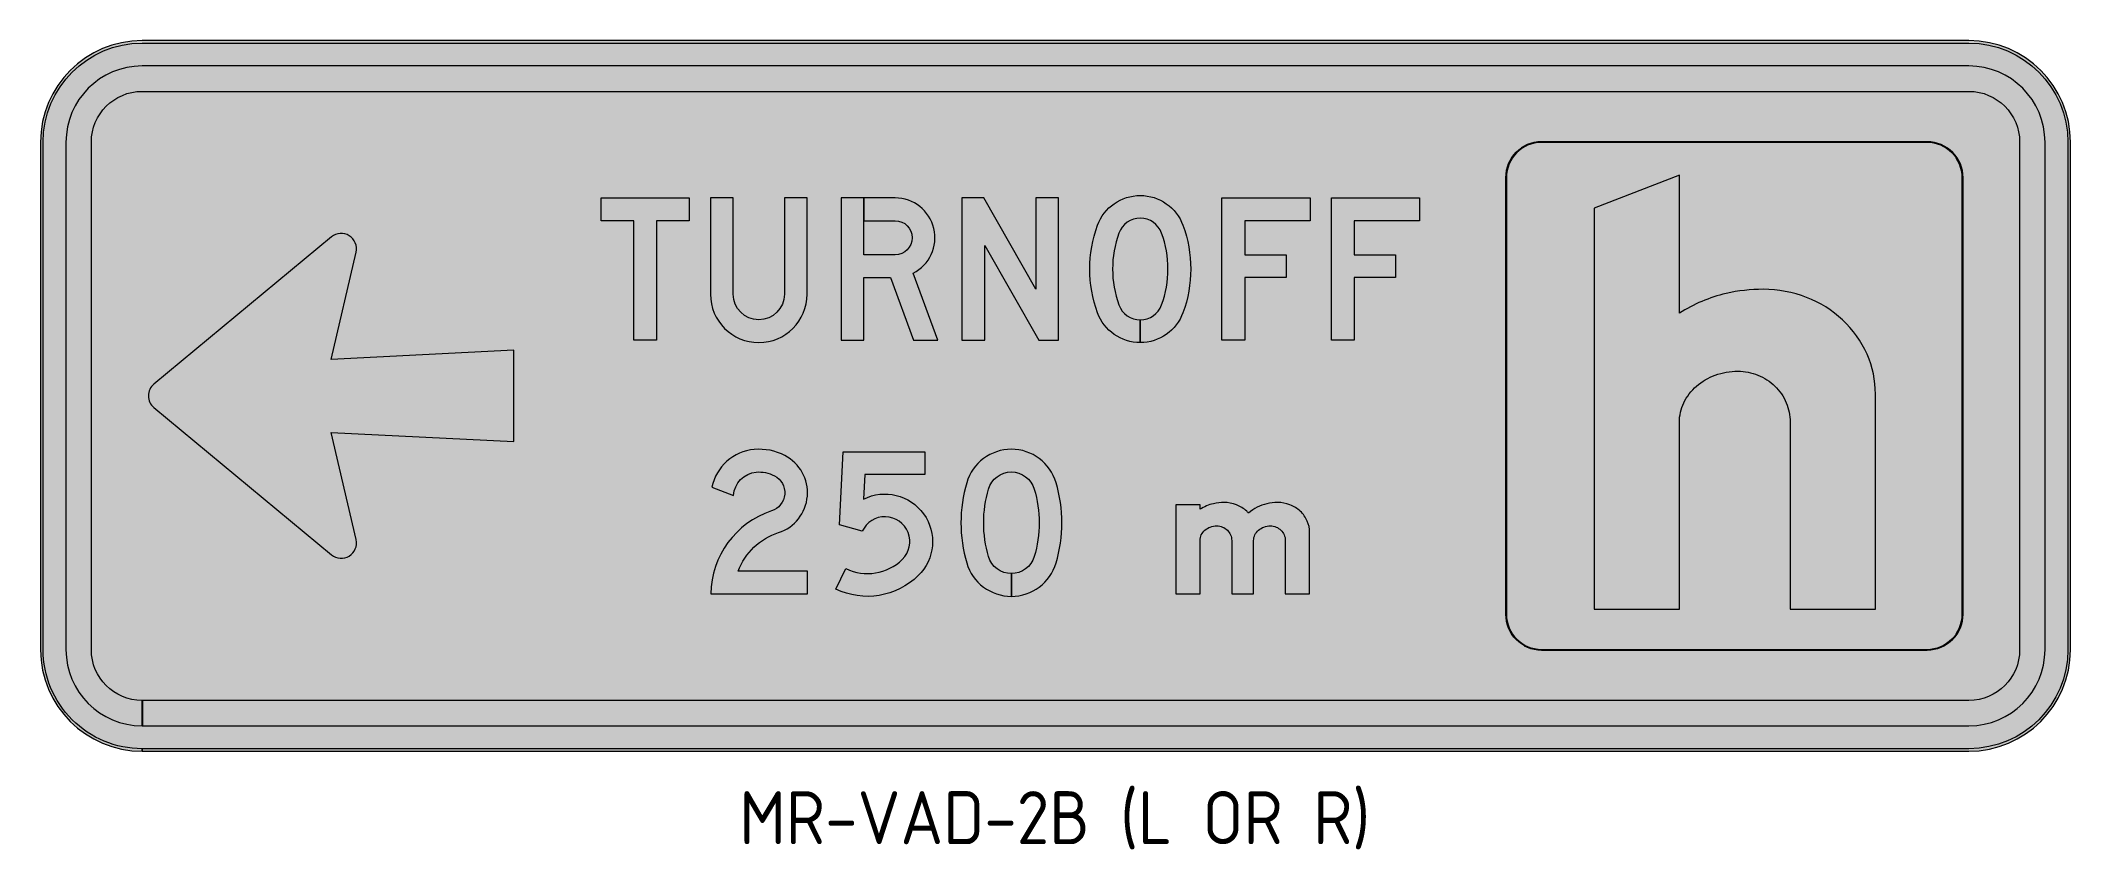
# Model space of a CAD drawing. Header units: millimetres. Extents: x 1191 to 1325, y 2259 to 2312.
import ezdxf

# ---------------------------------------------------------------- set-up
doc = ezdxf.new("R2010")
doc.units = ezdxf.units.MM
for name, color, linetype in [('DIM', 1, 'Continuous'), ('L18', 4, 'Continuous'), ('TBLK50', 7, 'Continuous')]:
    doc.layers.add(name, color=color, linetype=linetype)
doc.layers.add('GSCOLORFILL', color=7, linetype='Continuous', lineweight=0)
doc.layers.add('GSOUTLINE', color=3, linetype='Continuous', lineweight=0)
doc.layers.get('GSOUTLINE').off()
doc.styles.add('T35', font='isocp2.shx', dxfattribs={"height": 3.5})

# ---------------------------------------------------------------- blocks, each defined once
blk = doc.blocks.new('*U21')
at = {"layer": 'GSCOLORFILL', "true_color": 0x603311, "transparency": 33554687}
for points in [[(-899.9999999999999, -350), (900, -350, 0.414213562373095), (1000, -250), (1000, 250, 0.414213562373095), (900, 350), (-900, 350, 0.414213562373095), (-1000, 250), (-1000, -250, 0.414213562373095)], [(-899.9749999999999, -350), (900, -350, 0.414213562373095), (1000, -250), (1000, 250, 0.414213562373095), (900, 350), (-900, 350, 0.414213562373095), (-1000, 250), (-1000, -250, 0.414213562373095), (-900.0000000000001, -350), (-899.9999999999999, -347.5, -0.414213562373095), (-997.4999999999999, -250), (-997.4999999999998, 250, -0.414213562373095), (-899.9999999999998, 347.5), (900, 347.5, -0.414213562373095), (997.5, 250), (997.5, -250, -0.414213562373095), (900, -347.5), (-899.975, -347.5)]]:
    blk.add_hatch(color=48, dxfattribs=at).paths.add_polyline_path(points)
at = {"layer": 'GSCOLORFILL', "true_color": 0xf5f5f5, "transparency": 33554687}
blk.add_hatch(color=7, dxfattribs=at).paths.add_polyline_path([(-899.7499999999999, -325), (900, -325, 0.414213562373095), (975, -250), (975, 250, 0.414213562373095), (900, 325), (-900, 325, 0.414213562373095), (-975, 250), (-975.0000000000001, -250, 0.414213562373095), (-900.0000000000001, -325), (-899.9999999999999, -300, -0.414213562373095), (-949.9999999999999, -250), (-949.9999999999998, 250, -0.414213562373095), (-899.9999999999998, 300), (900, 300, -0.414213562373095), (950, 250), (950, -250, -0.414213562373095), (900, -300), (-899.75, -300)])
at = {"layer": 'GSCOLORFILL', "color": 48, "linetype": 'Continuous', "true_color": 0x603311, "transparency": 33554687}
for points in [[(-899.9999999999999, -350), (900, -350, 0.414213562373095), (1000, -250), (1000, 250, 0.414213562373095), (900, 350), (-900, 350, 0.414213562373095), (-1000, 250), (-1000, -250, 0.414213562373095), (-900.0000000000001, -350)], [(-899.9749999999999, -350), (900, -350, 0.414213562373095), (1000, -250), (1000, 250, 0.414213562373095), (900, 350), (-900, 350, 0.414213562373095), (-1000, 250), (-1000, -250, 0.414213562373095), (-900.0000000000001, -350), (-899.9999999999999, -347.5, -0.414213562373095), (-997.4999999999999, -250), (-997.4999999999998, 250, -0.414213562373095), (-899.9999999999998, 347.5), (900, 347.5, -0.414213562373095), (997.5, 250), (997.5, -250, -0.414213562373095), (900, -347.5), (-899.975, -347.5), (-899.9749999999999, -350)]]:
    blk.add_lwpolyline(points, format="xyb", close=True, dxfattribs=at).dxf.unprotected_set("ltscale", 0)
at = {"layer": 'GSCOLORFILL', "color": 7, "linetype": 'Continuous', "true_color": 0xf5f5f5, "transparency": 33554687}
blk.add_lwpolyline([(-899.7499999999999, -325), (900, -325, 0.414213562373095), (975, -250), (975, 250, 0.414213562373095), (900, 325), (-900, 325, 0.414213562373095), (-975, 250), (-975.0000000000001, -250, 0.414213562373095), (-900.0000000000001, -325), (-899.9999999999999, -300, -0.414213562373095), (-949.9999999999999, -250), (-949.9999999999998, 250, -0.414213562373095), (-899.9999999999998, 300), (900, 300, -0.414213562373095), (950, 250), (950, -250, -0.414213562373095), (900, -300), (-899.75, -300), (-899.7499999999999, -325)], format="xyb", close=True, dxfattribs=at).dxf.unprotected_set("ltscale", 0)
blk = doc.blocks.new('*U1')
at = {"layer": 'GSCOLORFILL', "transparency": 33554687}
blk.add_hatch(color=0, dxfattribs=at).paths.add_polyline_path([(45, -360), (36, -180), (141.5955459976533, -204.608548625579), (144.4407592587438, -204.9895713678984), (147.3064541945764, -204.8216149271367), (150.0876773794512, -204.1108305525444), (152.6825690873945, -202.8832500642272), (154.9960938103822, -201.1838324618191), (156.9435208458951, -199.0748173427165), (158.4535274805063, -196.6334454344075), (159.4708111182728, -193.9491297242903), (159.9581146871466, -191.1201807917337), (159.8975911447683, -188.250206274065), (159.2914571098814, -185.4443163327092), (158.1619116807219, -182.8052740907747), (156.5503234135834, -180.4297320287451), (11.55032341358343, -5.42973202874515), (9.69878347381853, -3.557377960974833), (7.54835246390973, -2.037655494449012), (5.165301027753484, -0.9173984898851586), (2.62306856070113, -0.2311303301213457), (9.18485099360515e-16, 0), (-2.623068560701128, -0.2311303301213457), (-5.165301027753483, -0.9173984898851586), (-7.548352463909728, -2.037655494449012), (-9.698783473818526, -3.557377960974833), (-11.55032341358343, -5.42973202874515), (-156.5503234135834, -180.4297320287451), (-158.1619116807219, -182.8052740907747), (-159.2914571098814, -185.4443163327092), (-159.8975911447683, -188.250206274065), (-159.9581146871466, -191.1201807917337), (-159.4708111182728, -193.9491297242903), (-158.4535274805063, -196.6334454344075), (-156.9435208458951, -199.0748173427165), (-154.9960938103822, -201.1838324618191), (-152.6825690873945, -202.8832500642272), (-150.0876773794512, -204.1108305525444), (-147.3064541945764, -204.8216149271367), (-144.4407592587438, -204.9895713678984), (-141.5955459976533, -204.608548625579), (-36, -180), (-45, -360)], flags=16)
at = {"layer": 'GSCOLORFILL', "color": 0, "linetype": 'Continuous', "transparency": 33554687}
blk.add_lwpolyline([(45, -360), (36, -180), (141.5955459976533, -204.608548625579, 0.7183251225266898), (156.5503234135834, -180.4297320287452), (11.55032341358343, -5.42973202874515, 0.4700935059844012), (-11.55032341358343, -5.42973202874515), (-156.5503234135834, -180.4297320287451, 0.7183251225266898), (-141.5955459976533, -204.608548625579), (-36, -180), (-45, -360), (45, -360)], format="xyb", close=True, dxfattribs=at).dxf.unprotected_set("ltscale", 0)
blk = doc.blocks.new('*U4')
at = {"layer": 'GSCOLORFILL', "linetype": 'Continuous'}
blk.add_hatch(color=0, dxfattribs=at).paths.add_polyline_path([(124, 200), (124, 168), (78, 168), (78, 0), (46, 0), (46, 168), (0, 168), (0, 200)])
at = {"layer": 'GSCOLORFILL', "color": 0}
blk.add_lwpolyline([(124, 200), (124, 168), (78, 168), (78, 0), (46, 0), (46, 168), (0, 168), (0, 200)], close=True, dxfattribs=at)
blk = doc.blocks.new('*U5')
at = {"layer": 'GSCOLORFILL', "linetype": 'Continuous'}
blk.add_hatch(color=0, dxfattribs=at).paths.add_polyline_path([(32, 200), (0, 200), (0, 64.50000000000003, 1), (136, 64.50000000000001), (136, 200), (104, 200), (104, 64.5, -1), (32, 64.5)])
at = {"layer": 'GSCOLORFILL', "color": 0}
blk.add_lwpolyline([(0, 200), (0, 64.50000000000001, 0.9999999999999999), (136, 64.5), (136, 200), (104, 200), (104, 64.5, -0.9999999999999999), (32, 64.5), (32, 200)], format="xyb", close=True, dxfattribs=at)
blk = doc.blocks.new('*U6')
at = {"layer": 'GSCOLORFILL'}
h = blk.add_hatch(color=0, dxfattribs=at)
edge = h.paths.add_edge_path()
edge.add_line((32.005, 200.0000000000001), (32.005, 168))
edge.add_line((32.005, 168), (75.95926078043158, 168))
edge.add_arc((75.95926078043156, 144), 24, -90, 90, ccw=False)
edge.add_line((75.95926078043158, 120), (32, 120))
edge.add_line((32, 120), (32, 200.0000000000001))
edge.add_line((32, 200.0000000000001), (0, 200.0000000000001))
edge.add_line((0, 200.0000000000001), (0, 0))
edge.add_line((0, 0), (32, 0))
edge.add_line((32, 0), (32, 87.99999999999999))
edge.add_line((32, 87.99999999999999), (69.56177767763825, 87.99999999999989))
edge.add_line((69.56177767763825, 87.99999999999989), (101.9068749928872, -1.13686837721616e-13))
edge.add_line((101.9068749928872, -1.13686837721616e-13), (136.0000005012898, 0))
edge.add_line((136.0000005012898, 0), (101.4069289715749, 94.11597266024452))
edge.add_arc((75.95926078043153, 144), 56.00000000000001, 297.0277924266878, 449.9999999999999)
edge.add_line((75.95926078043158, 200), (32.005, 200.0000000000001))
at = {"layer": 'GSCOLORFILL', "color": 0}
blk.add_lwpolyline([(32.005, 200.0000000000001), (32.005, 168), (75.95926078043158, 168, -0.9999999999999997), (75.95926078043158, 120), (32, 120), (32, 200.0000000000001), (0, 200.0000000000001), (0, 0), (32, 0), (32, 87.99999999999999), (69.56177767763825, 87.99999999999989), (101.9068749928872, -1.13686837721616e-13), (136.0000005012898, 0), (101.4069289715749, 94.11597266024452, 0.7881398215037695), (75.95926078043158, 200)], format="xyb", close=True, dxfattribs=at)
blk = doc.blocks.new('*U7')
at = {"layer": 'GSCOLORFILL', "linetype": 'Continuous'}
blk.add_hatch(color=0, dxfattribs=at).paths.add_polyline_path([(104, 71.49806198638845), (30.57032113507904, 200), (0, 200), (0, 1.4210854715202e-14), (32, 0), (32, 133), (108, 0), (136, 0), (136, 200), (104, 200)])
at = {"layer": 'GSCOLORFILL', "color": 0}
blk.add_lwpolyline([(136, 0), (136, 200), (104, 200), (104, 71.49806198638845), (30.57032113507904, 200), (0, 200), (0, 0), (32, 0), (32, 133), (108, 0)], close=True, dxfattribs=at)
blk = doc.blocks.new('*U8')
at = {"layer": 'GSCOLORFILL', "linetype": 'Continuous'}
blk.add_hatch(color=0, dxfattribs=at).paths.add_polyline_path([(101.0512661177567, 49.50357309305572, -0.3147395270879069), (71.00999999999999, 28.5000015625), (71.00999999999999, -3.49999921875002, 0.3147824596861237), (131.1025322355135, 38.50714618611153, 0.1772151898734179), (131.1025322355134, 161.4928538138885, 0.698924731182795), (10.89746776448661, 161.4928538138885, 0.1772151898734181), (10.89746776448658, 38.50714618611148, 0.3148253933391205), (71, -3.5), (71, 28.49999999999997, -0.3148253933391202), (40.94873388224332, 49.50357309305575, -0.1772151898734181), (40.94873388224336, 150.4964269069442, -0.6989247311827949), (101.0512661177567, 150.4964269069442, -0.177215189873418)])
at = {"layer": 'GSCOLORFILL', "color": 0}
blk.add_lwpolyline([(71, -3.500000000000014, -0.3148253933391205), (10.89746776448658, 38.50714618611151, -0.1772151898734181), (10.89746776448658, 161.4928538138885, -0.6989247311827952), (131.1025322355134, 161.4928538138885, -0.1772151898734181), (131.1025322355134, 38.50714618611145, -0.3147824596861233), (71.00999999999999, -3.499999218750009), (71.00999999999999, 28.50000156250001, 0.3147395270879066), (101.0512661177567, 49.50357309305571, 0.1772151898734181), (101.0512661177567, 150.4964269069442, 0.6989247311827952), (40.94873388224335, 150.4964269069442, 0.1772151898734181), (40.94873388224329, 49.50357309305573, 0.3148253933391204), (71, 28.49999999999998)], format="xyb", close=True, dxfattribs=at)
blk = doc.blocks.new('*U9')
at = {"layer": 'GSCOLORFILL', "linetype": 'Continuous'}
blk.add_hatch(color=0, dxfattribs=at).paths.add_polyline_path([(124, 200), (124, 168), (32, 168), (32, 120), (90.15557582658448, 120), (90.15557582658454, 88), (32, 88), (32, 0), (0, 0), (0, 200)])
at = {"layer": 'GSCOLORFILL', "color": 0}
blk.add_lwpolyline([(124, 200), (124, 168), (32, 168), (32, 120), (90.15557582658448, 120), (90.15557582658454, 88), (32, 88), (32, 0), (0, 0), (0, 200)], close=True, dxfattribs=at)
blk = doc.blocks.new('*U10')
at = {"layer": 'GSCOLORFILL', "linetype": 'Continuous'}
blk.add_hatch(color=0, dxfattribs=at).paths.add_polyline_path([(124, 200), (124, 168), (32, 168), (32, 120), (90.15557582658448, 120), (90.15557582658454, 88), (32, 88), (32, 0), (0, 0), (0, 200)])
at = {"layer": 'GSCOLORFILL', "color": 0}
blk.add_lwpolyline([(124, 200), (124, 168), (32, 168), (32, 120), (90.15557582658448, 120), (90.15557582658454, 88), (32, 88), (32, 0), (0, 0), (0, 200)], close=True, dxfattribs=at)
blk = doc.blocks.new('*U3')
at = {"layer": 'GSOUTLINE', "color": 7}
for name, p, xscale, yscale, zscale in [('*U4', (0, 0), 0.7, 0.7, 0.7), ('*U5', (107.8, 0), 0.7, 0.7, 0.7), ('*U6', (236.6, 0), 0.6999999974198317, 0.6999999974198317, 0.6999999974198317), ('*U7', (355.6, 0), 0.7, 0.7, 0.7), ('*U8', (481.6, 0), 0.7, 0.7, 0.7), ('*U9', (611.8, 0), 0.7, 0.7, 0.7), ('*U10', (719.5999999999999, 0), 0.7, 0.7, 0.7)]:
    blk.add_blockref(name, p, dxfattribs=dict(at, xscale=xscale, yscale=yscale, zscale=zscale))
blk = doc.blocks.new('*U2')
at = {"layer": 'GSOUTLINE'}
blk.add_blockref('*U3', (-403.1999999999999, 0), dxfattribs=at)
blk = doc.blocks.new('*U13')
at = {"layer": 'GSCOLORFILL', "linetype": 'Continuous'}
blk.add_hatch(color=0, dxfattribs=at).paths.add_polyline_path([(85.40397351026898, 116.6400592512891, 0.3215558229968101), (1.4210854715202e-14, 0), (136, 0), (136, 32), (38.19745288356728, 32.00000000000003, -0.2249236436928298), (95.3671667522128, 86.23060702391473, 0.6642443621290728), (104.2307692307691, 194.6389356678199, 0.1426548275663092), (61.17391304347787, 203.202650446529, 0.3314406107362854), (1.383142700450222, 150), (32.05900737621891, 138.4879496274376, -0.3723137363179005), (63.95652173913045, 171.3238630033579, -0.1426548275663086), (89.46153846153842, 166.2510892809378, -0.6642631802062219)])
at = {"layer": 'GSCOLORFILL', "color": 0}
blk.add_lwpolyline([(136, 32), (38.19745288356728, 32.00000000000004, -0.224917167142398), (95.36501050073713, 86.22990071213329, 0.6642582186119577), (104.2307692307693, 194.6389356678198, 0.1426548275663089), (61.17391304347825, 203.202650446529, 0.331440610736287), (1.383142700450207, 150), (32.05900737621891, 138.4879496274376, -0.3723137363179003), (63.95652173913044, 171.3238630033579, -0.1426548275663089), (89.46153846153845, 166.2510892809378, -0.6642631802097567), (85.4039735100173, 116.6400592512067, 0.3215558229962209), (0, -5.10702591327572e-15), (136, 0)], format="xyb", close=True, dxfattribs=at)
blk = doc.blocks.new('*U14')
at = {"layer": 'GSCOLORFILL', "linetype": 'Continuous'}
blk.add_hatch(color=0, dxfattribs=at).paths.add_polyline_path([(125, 168), (125, 200), (9.999999999999993, 199.9999999999999), (4.999999999999993, 96.99999999999996), (37.14485912760703, 87.99999999999997, -1.203547563418727), (93.49489742783173, 48.49999999999993, -0.3166660884940702), (13.96238512068027, 35.51474449779084), (7.105427357601002e-15, 6.721484839638094, 0.3166660884940699), (115.8902322189921, 25.64285714285694, 0.8569226158588216), (38.80019576012944, 133.3077906620324), (40.48428359206963, 168)])
at = {"layer": 'GSCOLORFILL', "color": 0}
blk.add_lwpolyline([(13.96238512068027, 35.51474449779082, 0.3166660884940702), (93.49489742783175, 48.49999999999994, 1.203547563418726), (37.14485912760705, 87.99999999999997), (5, 96.99999999999997), (10, 199.9999999999999), (125, 200), (125, 168), (40.48428359206963, 168), (38.80019576012944, 133.3077906620324, -0.8569226158588199), (115.8902322189922, 25.64285714285705, -0.3166660884940702), (0, 6.721484839638066)], format="xyb", close=True, dxfattribs=at)
blk = doc.blocks.new('*U15')
at = {"layer": 'GSCOLORFILL', "linetype": 'Continuous'}
blk.add_hatch(color=0, dxfattribs=at).paths.add_polyline_path([(103.1627060194774, 147.4403013110111, -0.1441241685144124), (103.1627060194774, 52.55969868898882, -0.3325609583701591), (71.00999999999999, 28.50000149132637), (71.00999999999999, -3.499999236958075, 0.3326014003804789), (133.8603643089016, 43.52345082022484, 0.1441241685144123), (133.8603643089016, 156.4765491797751, 0.7480620155038771), (8.139635691098391, 156.4765491797751, 0.1441241685144123), (8.13963569109842, 43.52345082022481, 0.3326437735382905), (71, -3.5), (71, 28.49999999999997, -0.3326437735382907), (38.83729398052262, 52.55969868898882, -0.1441241685144125), (38.83729398052265, 147.4403013110112, -0.7480620155038773)])
at = {"layer": 'GSCOLORFILL', "color": 0}
blk.add_lwpolyline([(71, 28.49999999999998, -0.3326437735382907), (38.83729398052265, 52.55969868898885, -0.1441241685144124), (38.83729398052265, 147.4403013110111, -0.7480620155038762), (103.1627060194774, 147.4403013110111, -0.1441241685144126), (103.1627060194774, 52.55969868898882, -0.3325609583701591), (71.00999999999999, 28.50000149132637), (71.00999999999999, -3.499999236958104, 0.3326014003804788), (133.8603643089016, 43.52345082022479, 0.1441241685144125), (133.8603643089016, 156.4765491797751, 0.7480620155038759), (8.13963569109842, 156.4765491797751, 0.1441241685144123), (8.13963569109842, 43.52345082022484, 0.3326437735382906), (71, -3.5)], format="xyb", close=True, dxfattribs=at)
blk = doc.blocks.new('*U12')
at = {"layer": 'GSOUTLINE', "color": 7}
for name, p, xscale, yscale, zscale in [('*U13', (0, 0), 0.6999999999999997, 0.6999999999999997, 0.6999999999999997), ('*U14', (123.2, 0), 0.7000000000000001, 0.7000000000000001, 0.7000000000000001), ('*U15', (246.4, 0), 0.7, 0.7, 0.7)]:
    blk.add_blockref(name, p, dxfattribs=dict(at, xscale=xscale, yscale=yscale, zscale=zscale))
blk = doc.blocks.new('*U17')
at = {"layer": 'GSCOLORFILL', "linetype": 'Continuous'}
h = blk.add_hatch(color=0, dxfattribs=at)
edge = h.paths.add_edge_path()
edge.add_arc((155.7153296264924, 86.99511755650809), 24.5282097319339, 45.82979570204179, 68.0808265539651, ccw=False)
edge.add_arc((156.1420760110529, 87.43440733147503), 23.9157654625298, 23.092845889367595, 45.82979570204162, ccw=False)
edge.add_arc((156.8060842686133, 87.7175328658991), 23.19391573138671, 0, 23.09284588936822, ccw=False)
edge.add_line((180, 87.7175328658991), (180, 0))
edge.add_line((180, 0), (220, 0))
edge.add_line((220, 0), (220, 100.8830320548367))
edge.add_arc((174.0753468275611, 100.8830320548367), 45.92465317243887, 0, 23.93171822373219)
edge.add_arc((170.8242551602883, 99.44019281717675), 49.48153131130478, 23.93171822373218, 46.97501240943499)
edge.add_arc((168.730439071099, 97.19681228199977), 52.55021540077355, 46.97501240943522, 68.8635846861375)
edge.add_arc((167.3745328426901, 93.68953779756492), 56.31046220243508, 68.86358468613724, 90)
edge.add_arc((167.3745328426902, 69.99478146240631), 80.00521853759369, 90.00000000000007, 102.6042796135857)
edge.add_arc((166.6926525247094, 78.0285138763368), 72.0245107674768, 103.4695365311015, 130.8206849945816)
edge.add_arc((82.82425516028852, 99.44019281717684), 49.48153131130454, 41.97494773133587, 46.97501240943514)
edge.add_arc((80.73043907109901, 97.19681228199977), 52.55021540077354, 46.97501240943524, 68.86358468613751)
edge.add_arc((79.37453284269009, 93.68953779756492), 56.31046220243508, 68.86358468613724, 90)
edge.add_arc((79.37453284269016, 69.99478146240604), 80.00521853759396, 90.00000000000006, 102.6042796135857)
edge.add_arc((78.69265252470946, 78.02851387633706), 72.02451076747658, 103.4695365311017, 122.4942570075609)
edge.add_line((40, 138.7772487758923), (40, 146))
edge.add_line((40, 146), (0, 146))
edge.add_line((0, 146), (0, 0))
edge.add_line((0, 0), (40, 0))
edge.add_line((40, 0), (40, 87.71753286589909))
edge.add_arc((60.83417894850335, 87.71753286589907), 20.83417894850335, 154.5282720028093, 180, ccw=False)
edge.add_arc((64.03048830144328, 86.19490705822676), 24.37462847220526, 131.0076349936262, 154.5282720028096, ccw=False)
edge.add_arc((66.09710507856302, 83.81817613339862), 27.52419269484101, 109.80736038530819, 131.0076349936262, ccw=False)
edge.add_arc((67.43949500252643, 80.0910470400427), 31.48569518587881, 89.99999999999977, 109.8073603853079, ccw=False)
edge.add_arc((67.43949500252666, 86.30962031839456), 25.26712190752694, 68.08082655396498, 90.00000000000028, ccw=False)
edge.add_arc((67.71532962649229, 86.99511755650809), 24.52820973193397, 45.82979570204162, 68.08082655396481, ccw=False)
edge.add_arc((68.1420760110529, 87.43440733147501), 23.91576546252978, 23.09284588936771, 45.82979570204168, ccw=False)
edge.add_arc((68.80608426861329, 87.7175328658991), 23.19391573138671, 0, 23.09284588936822, ccw=False)
edge.add_line((92, 87.7175328658991), (92, 0))
edge.add_line((92, 0), (128, 0))
edge.add_line((128, 0), (128, 87.71753286589909))
edge.add_arc((148.8341789485033, 87.71753286589919), 20.83417894850334, 154.5282720028097, 180.0000000000003, ccw=False)
edge.add_arc((152.0304883014433, 86.19490705822646), 24.37462847220541, 131.0076349936256, 154.528272002809, ccw=False)
edge.add_arc((154.0971050785631, 83.81817613339872), 27.52419269484096, 109.80736038530841, 131.0076349936264, ccw=False)
edge.add_arc((155.4394950025264, 80.09104704004267), 31.48569518587882, 89.99999999999977, 109.8073603853079, ccw=False)
edge.add_arc((155.4394950025266, 86.30962031839454), 25.26712190752696, 68.08082655396493, 90.00000000000011, ccw=False)
at = {"layer": 'GSCOLORFILL', "color": 0}
blk.add_lwpolyline([(164.8716674585635, 109.7502169884754, -0.09739464939670292), (172.8063946356061, 104.5885415981205, -0.0995354279343683), (178.1414826297246, 96.81470296034922, -0.1011039461656411), (180, 87.7175328658991), (180, 0), (220, 0), (220, 100.8830320548367, 0.1048030179721755), (216.0518361595565, 119.5122594239381, 0.1008855307406954), (204.5863575327339, 135.6139731601839, 0.09579836817007242), (187.6795049501371, 146.2116879931507, 0.09248737428302214), (167.3745328426901, 150, 0.05505205982243612), (149.9161032513398, 148.0719114650645, 0.1199117204326835), (119.6106725914451, 132.5337183696518, 0.02182035996796309), (116.5863575327339, 135.6139731601839, 0.09579836817007242), (99.67950495013713, 146.2116879931507, 0.09248737428302214), (79.37453284269009, 150, 0.05505205982243612), (61.91610325133973, 148.0719114650645, 0.08320220139569866), (40, 138.7772487758923), (40, 146), (0, 146), (0, 0), (40, 0), (40, 87.71753286589909, -0.1116012735434615), (42.02513207801013, 96.67759805996153, -0.102989975481698), (48.03684201390564, 104.5885415981205, -0.09276840372104522), (56.77029056251172, 109.7139617844638, -0.08664174293623021), (67.43949500252654, 111.5767422259215, -0.09593311806680128), (76.87166745856348, 109.7502169884755, -0.09739464939670292), (84.80639463560613, 104.5885415981205, -0.0995354279343683), (90.14148262972458, 96.81470296034922, -0.1011039461656411), (92, 87.7175328658991), (92, 0), (128, 0), (128, 87.71753286589909, -0.1116012735434615), (130.0251320780101, 96.67759805996153, -0.102989975481698), (136.0368420139057, 104.5885415981205, -0.09276840372104506), (144.7702905625117, 109.7139617844638, -0.08664174293623021), (155.4394950025265, 111.5767422259215, -0.09593311806680128)], format="xyb", close=True, dxfattribs=at)
blk = doc.blocks.new('*U16')
at = {"layer": 'GSOUTLINE', "color": 7, "xscale": 0.6, "yscale": 0.6, "zscale": 0.6}
blk.add_blockref('*U17', (0, 0), dxfattribs=at)
blk = doc.blocks.new('*U11')
at = {"layer": 'GSOUTLINE'}
for name, p in [('*U12', (0, 0)), ('*U16', (458, 0))]:
    blk.add_blockref(name, p, dxfattribs=at)
blk = doc.blocks.new('*U30')
at = {"layer": 'GSCOLORFILL', "transparency": 33554687}
blk.add_hatch(color=7, dxfattribs=at).paths.add_polyline_path([(-190, -250), (190, -250, 0.414213562373095), (225, -215), (225, 215, 0.414213562373095), (190, 250), (-190, 250, 0.414213562373095), (-225, 215), (-225, -215, 0.414213562373095)])
at = {"layer": 'GSCOLORFILL', "color": 7, "linetype": 'Continuous', "transparency": 33554687}
blk.add_lwpolyline([(-190, -250), (190, -250, 0.414213562373095), (225, -215), (225, 215, 0.414213562373095), (190, 250), (-190, 250, 0.414213562373095), (-225, 215), (-225, -215, 0.414213562373095), (-190, -250)], format="xyb", close=True, dxfattribs=at).dxf.unprotected_set("ltscale", 0)
blk.add_lwpolyline([(-190, -250), (190, -250, 0.414213562373095), (225, -215), (225, 215, 0.414213562373095), (190, 250), (-190, 250, 0.414213562373095), (-225, 215), (-225, -215, 0.414213562373095), (-190, -250)], format="xyb", close=True, dxfattribs=at).dxf.unprotected_set("ltscale", 0)
blk = doc.blocks.new('*U28')
at = {"layer": 'GSCOLORFILL', "linetype": 'Continuous'}
h = blk.add_hatch(color=0, dxfattribs=at)
edge = h.paths.add_edge_path()
edge.add_arc((82.82425516028832, 99.44019281717665), 49.48153131130479, 23.9317182237323, 46.97501240943514)
edge.add_arc((80.730439071099, 97.19681228199994), 52.55021540077338, 46.97501240943514, 68.86358468613743)
edge.add_arc((79.37453284269009, 93.68953779756492), 56.31046220243508, 68.86358468613724, 90)
edge.add_arc((79.37453284269014, 69.99478146240578), 80.00521853759422, 90.00000000000001, 102.6042796135857)
edge.add_arc((78.6926525247095, 78.02851387633707), 72.02451076747658, 103.4695365311018, 122.494257007561)
edge.add_line((40, 138.7772487758923), (40, 203.5))
edge.add_line((40, 203.5), (0, 188.061048935149))
edge.add_line((0, 188.061048935149), (0, 0))
edge.add_line((0, 0), (40, 0))
edge.add_line((40, 0), (40, 87.71753286589909))
edge.add_arc((60.83417894850334, 87.71753286589907), 20.83417894850335, 154.5282720028093, 180, ccw=False)
edge.add_arc((64.03048830144326, 86.19490705822675), 24.37462847220523, 131.0076349936261, 154.5282720028095, ccw=False)
edge.add_arc((66.09710507856306, 83.81817613339858), 27.52419269484105, 109.80736038530819, 131.0076349936261, ccw=False)
edge.add_arc((67.43949500252654, 80.09104704004268), 31.48569518587884, 89.99999999999989, 109.8073603853081, ccw=False)
edge.add_arc((67.43949500252654, 86.30962031839455), 25.26712190752697, 68.08082655396481, 90, ccw=False)
edge.add_arc((67.7153296264924, 86.99511755650812), 24.52820973193387, 45.82979570204179, 68.0808265539651, ccw=False)
edge.add_arc((68.1420760110529, 87.43440733147506), 23.91576546252974, 23.092845889367595, 45.82979570204168, ccw=False)
edge.add_arc((68.80608426861335, 87.7175328658991), 23.19391573138667, 0, 23.092845889368277, ccw=False)
edge.add_line((92, 87.7175328658991), (92, 0))
edge.add_line((92, 0), (132, 0))
edge.add_line((132, 0), (132, 100.8830320548367))
edge.add_arc((86.07534682756113, 100.8830320548367), 45.92465317243887, 0, 23.93171822373219)
at = {"layer": 'GSCOLORFILL', "color": 0}
blk.add_lwpolyline([(128.0518361595565, 119.5122594239381, 0.1008855307406956), (116.5863575327339, 135.6139731601839, 0.09579836817007248), (99.67950495013713, 146.2116879931507, 0.09248737428302214), (79.37453284269009, 150, 0.05505205982243612), (61.91610325133968, 148.0719114650645, 0.08320220139569849), (40, 138.7772487758923), (40, 203.5), (0, 188.061048935149), (0, 0), (40, 0), (40, 87.71753286589909, -0.1116012735434615), (42.02513207801013, 96.67759805996153, -0.1029899754816981), (48.03684201390564, 104.5885415981205, -0.0927684037210451), (56.77029056251172, 109.7139617844638, -0.0866417429362302), (67.43949500252654, 111.5767422259215, -0.09593311806680133), (76.87166745856348, 109.7502169884754, -0.09739464939670305), (84.80639463560613, 104.5885415981205, -0.09953542793436852), (90.14148262972458, 96.81470296034922, -0.1011039461656413), (92, 87.7175328658991), (92, 0), (132, 0), (132, 100.8830320548367, 0.1048030179721755)], format="xyb", close=True, dxfattribs=at)
blk = doc.blocks.new('*U27')
at = {"layer": 'GSOUTLINE', "color": 48, "xscale": 2.1, "yscale": 2.1, "zscale": 2.1}
blk.add_blockref('*U28', (0, 0), dxfattribs=at)
blk = doc.blocks.new('*U26')
at = {"layer": 'GSOUTLINE'}
blk.add_blockref('*U27', (-138.6, 0), dxfattribs=at)
blk = doc.blocks.new('*U29')
at = {"layer": 'GSCOLORFILL'}
blk.add_blockref('*U30', (0, 0), dxfattribs=at)
at = {"layer": 'GSOUTLINE'}
blk.add_blockref('*U26', (0, -210), dxfattribs=at)

msp = doc.modelspace()

# ---------------------------------------------------------------- linework, layer by layer
at = {"layer": 'L18'}
for p, q in [((1315.764922717684, 2305.693971410752), (1290.304922717684, 2305.693971410752)), ((1287.959922717684, 2303.348971410752), (1287.959922717684, 2274.538971410752)), ((1318.109922717684, 2274.538971410752), (1318.109922717684, 2303.348971410752)), ((1290.304922717684, 2272.193971410752), (1315.764922717684, 2272.193971410752))]:
    msp.add_line(p, q, dxfattribs=at)
for centre, start, end in [((1290.304922717684, 2303.348971410752), 90, 180), ((1315.764922717684, 2303.348971410752), 0, 90), ((1290.304922717684, 2274.538971410752), 180, 270), ((1315.764922717684, 2274.538971410752), 270, 0)]:
    msp.add_arc(centre, 2.345, start, end, dxfattribs=at)

# ---------------------------------------------------------------- block references
at = {"layer": 'GSCOLORFILL', "xscale": 0.067, "yscale": 0.067, "zscale": 0.067}
msp.add_blockref('*U29', (1303.073338565937, 2288.943971410752), dxfattribs=at)
at = {"layer": 'GSOUTLINE', "xscale": 0.067, "yscale": 0.067, "zscale": 0.067}
for name, p in [('*U2', (1255.242522466542, 2292.628971410752)), ('*U11', (1235.477522466542, 2275.878971410752))]:
    msp.add_blockref(name, p, dxfattribs=at)
at = {"layer": 'GSOUTLINE', "color": 7, "true_color": 0xf5f5f5, "xscale": 0.06699638819126011, "yscale": 0.06699638819126011, "zscale": 0.06699638819126011, "rotation": 90.00000000000001}
msp.add_blockref('*U1', (1198.347422717684, 2288.943971410751), dxfattribs=at)
at = {"layer": 'TBLK50', "xscale": 0.067, "yscale": 0.067, "zscale": 0.067}
msp.add_blockref('*U21', (1258.228672717684, 2288.943971410752), dxfattribs=at)

# ---------------------------------------------------------------- texts
at = {"layer": 'DIM', "color": 3, "insert": (1258.183467181883, 2262.858971410752), "char_height": 3.5, "width": 44.27314953198902, "attachment_point": 2, "style": 'T35'}
msp.add_mtext('MR-VAD-2B (L OR R)', dxfattribs=at)

doc.saveas('drawing.dxf')
